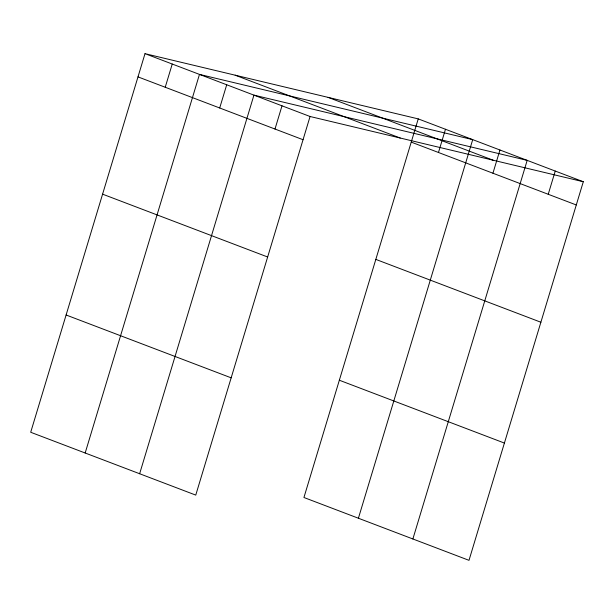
<?xml version="1.0" encoding="UTF-8"?>
<svg xmlns="http://www.w3.org/2000/svg" width="614" height="614" viewBox="0 0 614 614"><rect width="100%" height="100%" fill="white"/><g stroke="black" fill="none" stroke-linecap="round" stroke-linejoin="round"><path stroke-width="0.92" d="M145.004 53.664L30.7 432.264L195.759 495.107L310.062 116.499L145.004 53.664L418.241 118.893L583.3 181.736L468.996 560.336L303.938 497.501L418.241 118.893M165.227 87.249L172.242 64.033M85.169 453.002L199.473 74.401L472.711 139.631L358.407 518.239M219.697 107.987L226.712 84.77M139.639 473.739L253.943 95.132L527.18 160.369L412.877 538.977M274.995 129.04L282.003 105.815M438.465 152.487L445.48 129.262M492.935 173.225L499.949 150M548.233 194.277L555.24 171.053M310.062 116.499L583.3 181.736M328.076 97.365L493.134 160.208M235.177 75.192L400.228 138.027M411.234 142.118L576.285 204.961M137.996 76.888L303.055 139.723M375.822 259.392L540.88 322.235M102.592 194.162L267.643 256.997M339.342 380.227L504.401 443.062M66.105 314.99L231.163 377.833"/></g></svg>
